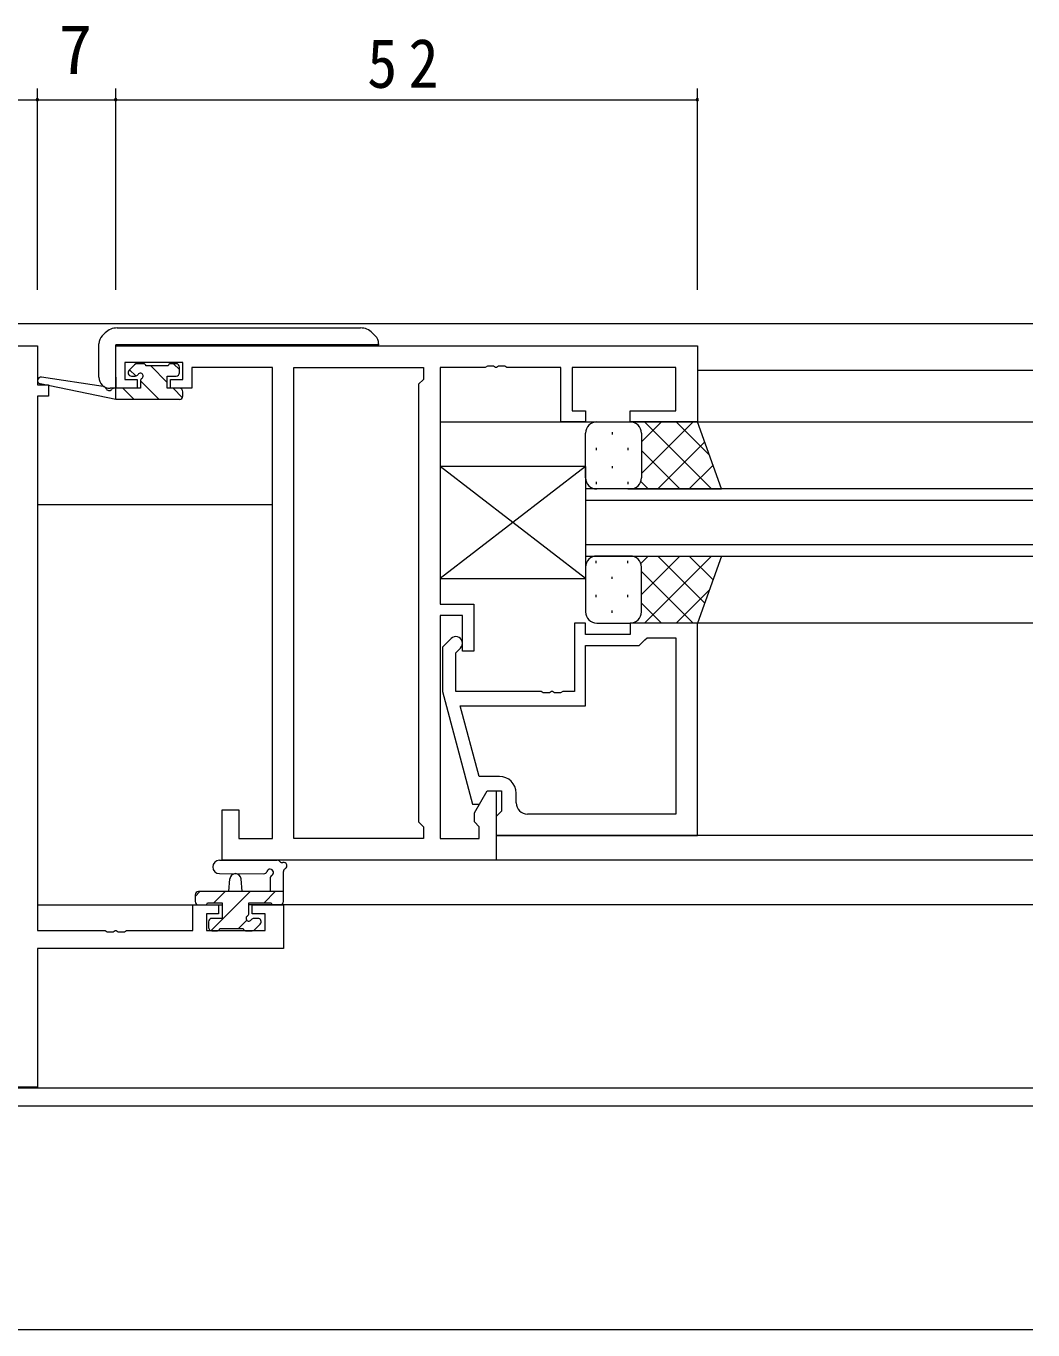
# Model space of a CAD drawing. Units: millimetres on the paper. Extents: x -397 to 397, y -282 to 282.
# Drawn here: x 117.1 to 207.1, y 11.8 to 128.4 of the extents above; entities that cross this region are included whole.
import ezdxf
from ezdxf.enums import TextEntityAlignment as Align

# ---------------------------------------------------------------- set-up
doc = ezdxf.new("R2010")
doc.units = ezdxf.units.MM
for name, color, linetype, lineweight in [('0-3_YKK_11', 7, 'Continuous', 18), ('0-4_YKK_12', 2, 'Continuous', 18), ('0-5_YKK_13', 4, 'Continuous', 18), ('0-6_YKK_D', 6, 'Continuous', 18)]:
    doc.layers.add(name, color=color, linetype=linetype, lineweight=lineweight)
doc.styles.add('ＭＳ ゴシック', font='')
doc.styles.get('ＭＳ ゴシック').set_extended_font_data('MS Gothic')

msp = doc.modelspace()

# ---------------------------------------------------------------- linework, layer by layer
at = {"layer": '0-3_YKK_11'}
for p, q in [((98.12, 99.847), (118.12, 99.847)), ((118.12, 99.847), (118.12, 96.347)), ((125.12, 96.047), (125.12, 99.847)), ((125.12, 99.847), (177.12, 99.847)), ((177.12, 99.847), (177.12, 93.047)), ((125.92, 98.347), (125.92, 96.847)), ((131.12, 98.347), (125.92, 98.347)), ((131.12, 96.847), (131.12, 98.347)), ((158.345, 98.037), (158.162, 97.917)), ((158.895, 98.037), (158.345, 98.037)), ((159.078, 97.917), (158.895, 98.037)), ((159.345, 98.037), (159.162, 97.917)), ((159.895, 98.037), (159.345, 98.037)), ((160.078, 97.917), (159.895, 98.037)), ((125.92, 96.847), (127.02, 96.847)), ((127.02, 96.847), (127.02, 96.047)), ((130.02, 96.847), (131.12, 96.847)), ((130.02, 96.047), (130.02, 96.847)), ((131.92, 97.917), (131.92, 97.117)), ((139.12, 97.917), (131.92, 97.917)), ((131.92, 97.117), (131.92, 96.047)), ((139.12, 55.777), (139.12, 97.917)), ((141.05, 55.777), (141.05, 97.917)), ((141.05, 97.917), (152.62, 97.917)), ((141.05, 55.777), (141.05, 97.917)), ((152.62, 96.847), (152.19, 96.417)), ((152.62, 97.917), (152.62, 96.847)), ((154.12, 97.917), (154.12, 76.747)), ((158.162, 97.917), (154.12, 97.917)), ((159.162, 97.917), (159.078, 97.917)), ((164.92, 97.917), (160.078, 97.917)), ((164.92, 93.047), (164.92, 97.917)), ((165.92, 97.917), (165.92, 94.047)), ((175.19, 97.917), (165.92, 97.917)), ((175.19, 94.047), (175.19, 97.917)), ((118.12, 96.347), (119.12, 96.347)), ((119.12, 96.347), (119.12, 95.347)), ((127.02, 96.047), (125.12, 96.047)), ((131.92, 96.047), (130.02, 96.047)), ((152.19, 96.417), (152.19, 57.277)), ((119.12, 95.347), (118.12, 95.347)), ((118.12, 95.347), (118.12, 47.577)), ((165.92, 94.047), (167.12, 94.047)), ((167.12, 94.047), (167.12, 93.047)), ((171.12, 94.047), (175.19, 94.047)), ((171.12, 93.047), (171.12, 94.047)), ((167.12, 93.047), (164.92, 93.047)), ((177.12, 93.047), (171.12, 93.047)), ((154.12, 76.747), (157.12, 76.747)), ((157.12, 76.747), (157.12, 72.547)), ((154.12, 75.747), (154.12, 55.777)), ((156.12, 75.747), (154.12, 75.747)), ((156.12, 72.547), (156.12, 75.747)), ((166.12, 75.047), (166.12, 68.947)), ((167.12, 75.047), (166.12, 75.047)), ((167.12, 74.047), (167.12, 75.047)), ((171.12, 75.047), (171.12, 74.047)), ((177.12, 75.047), (171.12, 75.047)), ((177.12, 56.047), (177.12, 75.047)), ((155.096, 73.671), (154.32, 72.896)), ((171.12, 74.047), (167.12, 74.047)), ((171.92, 73.047), (172.42, 73.547)), ((172.42, 73.547), (172.62, 73.747)), ((172.62, 73.747), (175.19, 73.747)), ((175.19, 73.747), (175.19, 57.977)), ((175.19, 73.747), (175.19, 57.977)), ((154.32, 72.896), (154.32, 68.95)), ((155.52, 72.399), (155.944, 72.823)), ((155.52, 68.947), (155.52, 72.399)), ((157.12, 72.547), (156.12, 72.547)), ((167.12, 73.047), (171.92, 73.047)), ((167.12, 67.647), (167.12, 73.047)), ((154.32, 68.95), (157.027, 58.847)), ((163.162, 68.947), (155.52, 68.947)), ((163.345, 68.827), (163.162, 68.947)), ((163.895, 68.827), (163.345, 68.827)), ((164.078, 68.947), (163.895, 68.827)), ((164.162, 68.947), (164.078, 68.947)), ((164.345, 68.827), (164.162, 68.947)), ((164.895, 68.827), (164.345, 68.827)), ((165.078, 68.947), (164.895, 68.827)), ((166.12, 68.947), (165.078, 68.947)), ((155.911, 67.647), (167.12, 67.647)), ((157.599, 61.347), (155.911, 67.647)), ((159.42, 61.347), (157.599, 61.347)), ((157.19, 58.09), (158.32, 60.047)), ((157.627, 58.847), (158.32, 60.047)), ((158.32, 60.047), (159.12, 60.047)), ((158.32, 60.047), (159.62, 60.047)), ((159.12, 60.047), (159.12, 53.847)), ((159.62, 60.047), (159.62, 58.247)), ((160.92, 58.977), (160.92, 59.847)), ((134.62, 58.347), (136.12, 58.347)), ((134.62, 53.847), (134.62, 58.347)), ((136.12, 58.347), (136.12, 55.777)), ((157.027, 58.847), (157.627, 58.847)), ((152.19, 57.277), (152.62, 56.847)), ((157.19, 57.277), (157.19, 58.09)), ((157.62, 56.847), (157.19, 57.277)), ((159.42, 58.047), (159.12, 57.747)), ((159.12, 57.747), (159.12, 56.047)), ((159.62, 58.247), (159.42, 58.047)), ((175.19, 57.977), (161.92, 57.977)), ((152.62, 56.847), (152.62, 55.777)), ((157.62, 55.777), (157.62, 56.847)), ((159.12, 56.047), (177.12, 56.047)), ((136.12, 55.777), (139.12, 55.777)), ((152.62, 55.777), (141.05, 55.777)), ((154.12, 55.777), (157.62, 55.777)), ((159.12, 53.847), (134.62, 53.847)), ((132.02, 49.847), (134.32, 49.847)), ((132.02, 47.577), (132.02, 49.847)), ((133.22, 49.047), (133.22, 47.577)), ((134.32, 49.047), (133.22, 49.047)), ((134.32, 49.847), (134.32, 49.047)), ((137.32, 49.847), (140.12, 49.847)), ((137.32, 49.047), (137.32, 49.847)), ((138.49, 49.047), (137.32, 49.047)), ((138.49, 47.577), (138.49, 49.047)), ((140.12, 49.847), (140.12, 45.947)), ((118.12, 47.577), (124.162, 47.577)), ((124.162, 47.577), (124.345, 47.457)), ((124.345, 47.457), (124.895, 47.457)), ((124.895, 47.457), (125.078, 47.577)), ((125.078, 47.577), (125.162, 47.577)), ((125.162, 47.577), (125.345, 47.457)), ((125.345, 47.457), (125.895, 47.457)), ((125.895, 47.457), (126.078, 47.577)), ((126.078, 47.577), (132.02, 47.577)), ((133.22, 47.577), (138.49, 47.577)), ((118.12, 45.947), (118.12, 33.547)), ((140.12, 45.947), (118.12, 45.947)), ((118.12, 33.547), (98.12, 33.547))]:
    msp.add_line(p, q, dxfattribs=at)
for centre, radius, start, end in [((155.52, 73.247), 0.6, 314.99999, 135.00001), ((159.42, 59.847), 1.5, 0.00001, 89.99999), ((161.92, 58.977), 1, 180.00001, 269.99999)]:
    msp.add_arc(centre, radius, start, end, dxfattribs=at)
at = {"layer": '0-4_YKK_12'}
for p, q in [((9.12, 101.847), (207.12, 101.847)), ((207.12, 97.647), (177.12, 97.647)), ((154.12, 93.047), (207.12, 93.047)), ((167.12, 87.048), (167.12, 81.048)), ((207.12, 87.048), (167.12, 87.048)), ((118.12, 85.647), (139.12, 85.647)), ((167.12, 86.048), (207.12, 86.048)), ((207.12, 82.048), (167.12, 82.048)), ((167.12, 81.048), (207.12, 81.048)), ((207.12, 75.047), (176.62, 75.047)), ((207.12, 56.047), (159.12, 56.047)), ((207.12, 53.847), (158.82, 53.847)), ((118.12, 49.847), (134.62, 49.847)), ((207.12, 49.847), (137.02, 49.847)), ((207.12, 33.477), (9.12, 33.477)), ((207.12, 31.847), (9.12, 31.847)), ((207.12, 11.847), (9.12, 11.847))]:
    msp.add_line(p, q, dxfattribs=at)
at = {"layer": '0-5_YKK_13'}
for p, q in [((125.241, 101.447), (125.291, 101.447)), ((125.291, 101.447), (131.998, 101.447)), ((131.998, 101.447), (146.998, 101.447)), ((123.913, 100.74), (124.066, 100.894)), ((124.066, 100.894), (124.18, 101.008)), ((148.059, 101.008), (148.327, 100.74)), ((123.62, 99.921), (123.62, 100.033)), ((123.62, 97.047), (123.62, 99.921)), ((125.12, 97.047), (125.12, 99.947)), ((132.62, 99.947), (125.12, 99.947)), ((133.62, 99.947), (132.62, 99.947)), ((147.62, 99.947), (134.62, 99.947)), ((148.62, 99.947), (147.62, 99.947)), ((148.62, 100.033), (148.62, 99.947)), ((148.62, 99.847), (148.62, 99.947)), ((126.808, 98.159), (126.308, 97.659)), ((127.62, 98.247), (127.02, 98.247)), ((129.82, 98.047), (127.82, 98.047)), ((129.72, 96.577), (128.25, 98.047)), ((130.52, 98.247), (130.02, 98.247)), ((130.82, 97.722), (130.295, 98.247)), ((130.82, 97.447), (130.82, 97.947)), ((124.008, 96.221), (118.466, 97.044)), ((126.901, 97.15), (126.35, 97.702)), ((126.52, 97.147), (126.859, 97.147)), ((129.72, 97.147), (130.52, 97.147)), ((129.72, 96.047), (129.72, 97.147)), ((125.122, 95.047), (118.361, 96.453)), ((125.034, 96.047), (124.62, 96.047)), ((125.122, 96.047), (125.035, 96.061)), ((125.122, 95.047), (125.122, 96.047)), ((127.32, 96.047), (125.122, 96.047)), ((126.759, 95.047), (125.759, 96.047)), ((127.32, 96.686), (127.32, 96.047)), ((129.004, 95.047), (127.323, 96.729)), ((130.82, 96.047), (129.72, 96.047)), ((131.087, 95.21), (130.25, 96.047)), ((131.12, 95.347), (131.12, 95.747)), ((130.82, 95.047), (125.122, 95.047)), ((168.123, 93.047), (171.123, 93.047)), ((169.487, 92.127), (169.487, 91.927)), ((177.123, 93.047), (171.123, 93.047)), ((172.123, 91.255), (173.915, 93.047)), ((172.123, 88.426), (176.744, 93.047)), ((172.392, 93.047), (178.392, 87.047)), ((175.22, 93.047), (178.181, 90.086)), ((179.266, 87.047), (177.123, 93.047)), ((167.123, 88.047), (167.123, 92.047)), ((172.123, 92.047), (172.123, 88.447)), ((172.123, 91.647), (172.123, 88.047)), ((173.572, 87.047), (177.768, 91.242)), ((168.072, 90.712), (168.072, 90.512)), ((170.902, 90.712), (170.902, 90.512)), ((172.123, 90.486), (175.563, 87.047)), ((167.12, 89.047), (154.12, 89.047)), ((154.12, 89.047), (154.12, 79.047)), ((167.12, 89.047), (154.12, 79.047)), ((167.12, 79.047), (154.12, 89.047)), ((167.12, 89.047), (167.12, 79.047)), ((169.487, 89.097), (169.487, 88.897)), ((176.4, 87.047), (178.512, 89.158)), ((168.072, 87.682), (168.072, 87.482)), ((170.902, 87.682), (170.902, 87.482)), ((172.067, 87.715), (172.735, 87.047)), ((171.123, 87.047), (168.123, 87.047)), ((170.902, 87.047), (179.266, 87.047)), ((168.072, 80.413), (168.072, 80.613)), ((171.123, 81.048), (168.123, 81.048)), ((170.902, 81.048), (179.266, 81.048)), ((170.902, 80.413), (170.902, 80.613)), ((172.067, 80.38), (172.735, 81.048)), ((172.123, 77.609), (175.563, 81.048)), ((172.392, 75.048), (178.392, 81.048)), ((173.572, 81.048), (177.768, 76.853)), ((176.4, 81.048), (178.512, 78.937)), ((179.266, 81.048), (177.123, 75.048)), ((167.123, 80.048), (167.123, 76.048)), ((172.123, 76.448), (172.123, 80.048)), ((172.123, 79.669), (176.744, 75.048)), ((172.123, 76.048), (172.123, 79.648)), ((154.12, 79.047), (167.12, 79.047)), ((169.487, 78.998), (169.487, 79.198)), ((168.072, 77.383), (168.072, 77.583)), ((170.902, 77.383), (170.902, 77.583)), ((175.22, 75.048), (178.181, 78.009)), ((169.487, 75.968), (169.487, 76.168)), ((172.123, 76.84), (173.915, 75.048)), ((168.123, 75.048), (171.123, 75.048)), ((177.123, 75.048), (171.123, 75.048)), ((134.392, 53.847), (139.554, 53.847)), ((134.392, 52.647), (138.353, 52.644)), ((140.12, 50.147), (140.12, 52.828)), ((135.22, 51.047), (135.322, 52.192)), ((136.42, 51.047), (136.318, 52.192)), ((138.92, 52.228), (138.92, 51.047)), ((132.649, 51.047), (132.22, 50.618)), ((132.22, 50.747), (132.22, 50.147)), ((140.12, 51.047), (132.52, 51.047)), ((137.139, 51.047), (133.648, 47.556)), ((134.894, 51.047), (133.894, 50.047)), ((139.384, 51.047), (138.384, 50.047)), ((132.52, 49.847), (133.12, 49.847)), ((133.32, 50.047), (134.62, 50.047)), ((134.62, 50.047), (134.62, 48.647)), ((137.02, 50.047), (139.02, 50.047)), ((137.02, 49.108), (137.02, 50.047)), ((139.22, 49.847), (139.82, 49.847)), ((133.42, 48.347), (133.42, 47.847)), ((134.62, 48.647), (133.72, 48.647)), ((136.826, 48.489), (136.084, 47.747)), ((137.82, 48.647), (137.481, 48.647)), ((137.532, 47.635), (138.032, 48.135)), ((133.72, 47.547), (134.22, 47.547)), ((134.42, 47.747), (136.52, 47.747)), ((136.72, 47.547), (137.32, 47.547))]:
    msp.add_line(p, q, dxfattribs=at)
for points in [[(134.62, 99.947), (134.327, 99.947), (133.664, 99.947), (133.62, 99.947)], [(125.12, 97.047), (125.12, 96.047), (125.034, 96.047)]]:
    msp.add_lwpolyline(points, dxfattribs=at)
for centre, radius, start, end in [((125.241, 99.947), 1.5, 90, 135), ((146.998, 99.947), 1.5, 45, 90), ((124.62, 100.033), 1, 135, 180), ((147.62, 100.033), 1, 0, 45), ((127.02, 97.947), 0.3, 90, 135), ((127.62, 98.047), 0.2, 0, 90), ((130.02, 98.047), 0.2, 90, 180), ((130.52, 97.947), 0.3, 0, 90), ((118.422, 96.747), 0.3, 81.55064, 258.25019), ((124.62, 97.047), 1, 180, 270), ((126.52, 97.447), 0.3, 135, 270), ((126.859, 97.447), 0.3, 270, 326.94427), ((127.32, 97.147), 0.25, 303.05573, 146.94427), ((127.62, 96.686), 0.3, 123.05573, 180), ((130.52, 97.447), 0.3, 270, 0), ((123.964, 95.924), 0.3, 21.55064, 81.55064), ((124.522, 96.144), 0.3, 201.55064, 320.80246), ((124.987, 95.765), 0.3, 80.80246, 140.80246), ((130.82, 95.747), 0.3, 0, 90), ((130.82, 95.347), 0.3, 270, 0), ((168.123, 92.047), 1, 90, 180), ((171.123, 92.047), 1, 0, 90), ((171.123, 92.047), 1, 0, 90), ((168.123, 88.047), 1, 180, 270), ((171.123, 88.047), 1, 270, 0), ((171.123, 88.047), 1, 270, 0), ((168.123, 80.048), 1, 90, 180), ((171.123, 80.048), 1, 0, 90), ((171.123, 80.048), 1, 0, 90), ((168.123, 76.048), 1, 180, 270), ((171.123, 76.048), 1, 270, 0), ((171.123, 76.048), 1, 270, 0), ((134.392, 53.247), 0.6, 89.95977, 269.95977), ((139.554, 53.547), 0.3, 40.52878, 90), ((140.01, 53.937), 0.3, 220.52878, 280.52878), ((140.12, 53.347), 0.3, 300, 100.52878), ((135.82, 52.147), 0.5, 5.09207, 174.90793), ((138.353, 52.944), 0.3, 269.95977, 340.81024), ((138.92, 52.747), 0.3, 300, 160.81024), ((139.22, 52.228), 0.3, 120, 180), ((140.42, 52.828), 0.3, 120, 180), ((132.52, 50.747), 0.3, 90, 180), ((132.52, 50.147), 0.3, 180, 270), ((139.82, 50.147), 0.3, 270, 0), ((133.12, 50.047), 0.2, 270, 0), ((136.72, 49.108), 0.3, 303.05573, 0), ((139.22, 50.047), 0.2, 180, 270), ((133.72, 48.347), 0.3, 90, 180), ((133.72, 47.847), 0.3, 180, 270), ((137.02, 48.647), 0.25, 123.05573, 326.94427), ((137.481, 48.347), 0.3, 90, 146.94427), ((137.82, 48.347), 0.3, 315, 90), ((134.22, 47.747), 0.2, 270, 0), ((136.72, 47.747), 0.2, 180, 270), ((137.32, 47.847), 0.3, 270, 315)]:
    msp.add_arc(centre, radius, start, end, dxfattribs=at)
at = {"layer": '0-6_YKK_D'}
for p, q in [((118.12, 104.847), (118.12, 122.847)), ((118.12, 104.847), (118.12, 122.847)), ((125.12, 104.847), (125.12, 122.847)), ((125.12, 104.847), (125.12, 122.847)), ((177.12, 104.847), (177.12, 122.847)), ((98.12, 121.847), (118.12, 121.847)), ((118.12, 121.847), (125.12, 121.847)), ((125.12, 121.847), (177.12, 121.847))]:
    msp.add_line(p, q, dxfattribs=at)
for centre, start, end in [((118.12, 121.847), 0, 180), ((118.12, 121.847), 0, 180), ((118.12, 121.847), 180, 0), ((118.12, 121.847), 180, 0), ((125.12, 121.847), 0, 180), ((125.12, 121.847), 0, 180), ((125.12, 121.847), 180, 0), ((125.12, 121.847), 180, 0), ((177.12, 121.847), 0, 180), ((177.12, 121.847), 180, 0)]:
    msp.add_arc(centre, 0.106, start, end, dxfattribs=at)

# ---------------------------------------------------------------- texts
at = {"layer": '0-6_YKK_D', "color": 7, "style": 'ＭＳ ゴシック'}
msp.add_text('7', height=4.399, dxfattribs=at).set_placement((120.02, 122.847), align=Align.BOTTOM_LEFT)
at = {"layer": '0-6_YKK_D', "color": 7, "insert": (147.6, 122.847), "char_height": 4.399, "attachment_point": 7, "style": 'ＭＳ ゴシック'}
msp.add_mtext('\\T1.37;\\W0.9;52', dxfattribs=at)

doc.saveas('drawing.dxf')
